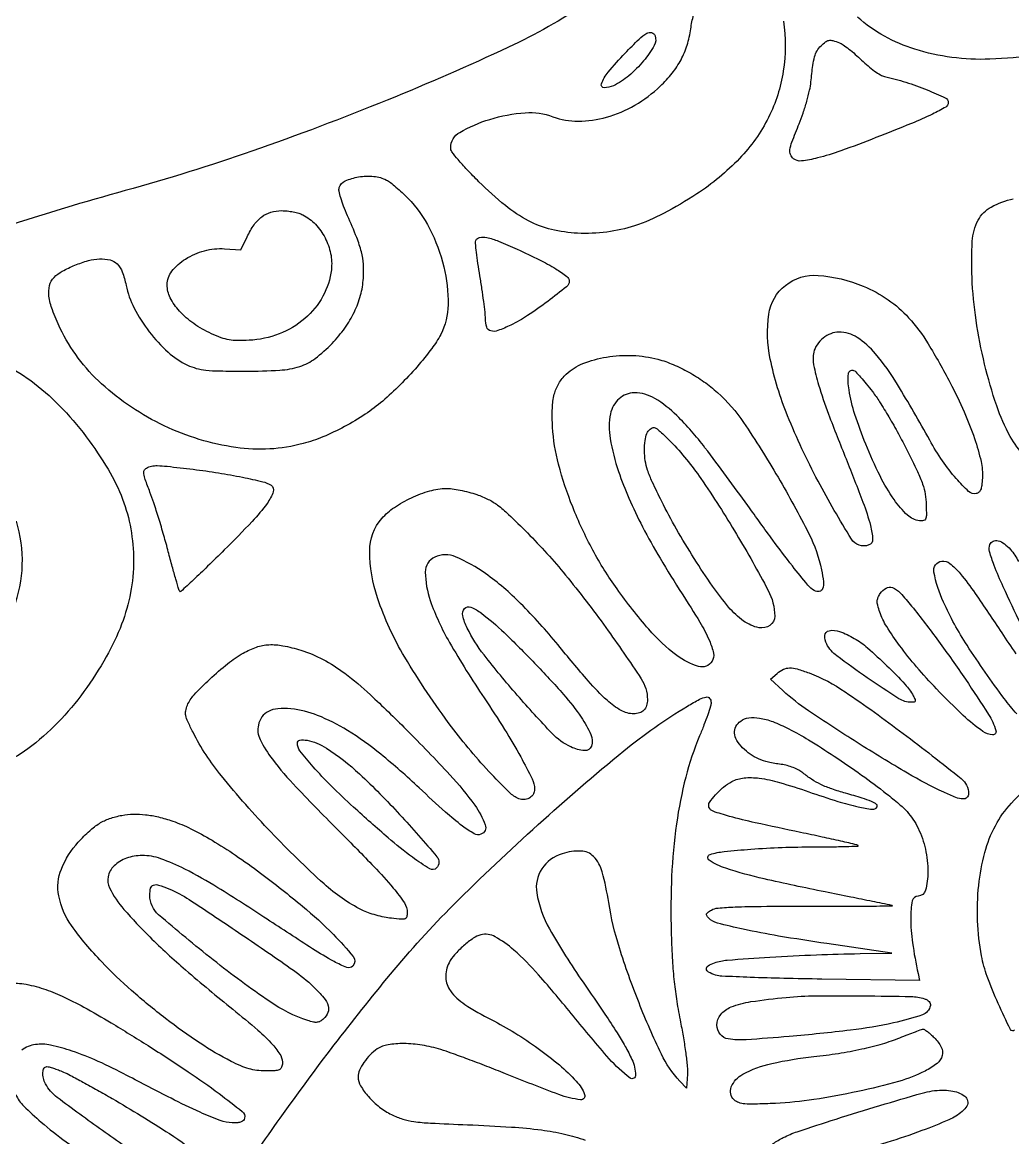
# Model space of a CAD drawing. Header units: inches. Extents: x 0 to 5940, y 0 to 4205.
# Drawn here: x 5421.95 to 5446.51, y 790.22 to 817.9 of the extents above; entities that cross this region are included whole.
import ezdxf

# ---------------------------------------------------------------- set-up
doc = ezdxf.new("R2010")
doc.units = ezdxf.units.IN
doc.header["$LTSCALE"] = 50
doc.header["$MEASUREMENT"] = 0
doc.layers.get('0').update_dxf_attribs({"color": 1})

# ---------------------------------------------------------------- blocks, each defined once
blk = doc.blocks.new('JACZ-COO-GE-001-CAR-LOGO-R00')
at = {"color": 8}
for points in [[(5032.57, 3659.67, -0.038797), (5005.56, 3644.4, -0.012677), (4963.59, 3626.09, -0.012788), (4916.88, 3608.47, -0.01645), (4873.07, 3594.81, 0.01168), (4831.26, 3582.21, 0.00302)], [(5240.62, 3658.08, -0.043764), (5231.38, 3652.85, -0.035349), (5219.7, 3648.49, -0.016532), (5204.07, 3644.44, -0.045501), (5171.93, 3640.26, -0.085124), (5146.01, 3643.69, -0.104291), (5126.22, 3654.74, -0.099339)], [(5100.63, 3653.45, -0.071662), (5100.53, 3636.12, -0.079092), (5095.46, 3620.14, -0.075157), (5085.39, 3605.89, -0.056851), (5070.63, 3593.66, -0.023257), (5059.19, 3586.92, -0.041731), (5049.16, 3582.66, -0.047675), (5039.56, 3580.48, -0.044008), (5029.45, 3580.07, -0.048245), (5020.39, 3581.38, -0.060187), (5012.45, 3584.38, -0.051007), (5004.5, 3589.62, -0.023815), (4995.32, 3597.88, -0.007984), (4991.21, 3602.09, -0.016338), (4988.15, 3605.53, -0.015412), (4986.01, 3608.27, -0.159255), (4985.57, 3609.62, -0.269519), (4988.68, 3614.96, -0.05561), (4999.09, 3619.44, -0.054211), (5011.32, 3621.76, -0.111383), (5020.93, 3620.38, 0.093243), (5029.65, 3618.8, 0.067591), (5039.45, 3620.2, 0.062475), (5049.26, 3624.37, 0.057793), (5058.03, 3630.93, 0.035666), (5062.13, 3635.4, 0.045747), (5065.19, 3640.07, 0.046792), (5067.29, 3645.13, 0.04011), (5068.55, 3650.76, -0.029924), (5069.52, 3655.51, -0.043324)], [(5183.98, 3503.03, -0.06445), (5179, 3509.77, -0.045943), (5174.29, 3520.41, -0.02177), (5170.13, 3534.82, -0.022725), (5167.19, 3549.96, -0.025501), (5165.77, 3564.72, -0.02612), (5165.86, 3577.29, -0.106437), (5167.9, 3584.61, -0.14834), (5172.37, 3589.14, -0.073737), (5180.02, 3591.94, -0.060168)], [(4829.92, 3535.5, -0.044218), (4840.45, 3529.11, -0.041374), (4850.28, 3520.55, -0.031523), (4859.58, 3509.7, -0.026767), (4867.14, 3498.47, -0.043401), (4872.16, 3488.12, -0.047912), (4875, 3477.85, -0.043457), (4875.96, 3466.88, -0.046548), (4874.92, 3455.78, -0.044065), (4871.85, 3444.85, -0.039489), (4866.54, 3433.61, -0.025867), (4858.78, 3421.56, -0.075887), (4839.4, 3401.76, -0.137956), (4818.45, 3393.63, -0.142651)], [(4834.55, 3450.5, 0.083164), (4837.5, 3465.41, 0.0824), (4835.46, 3480.52, 0.058664)], [(5181.22, 3413.85, -0.019387), (5176.92, 3419.15, -0.016614), (5164.07, 3437.59, -0.037273), (5155.88, 3452.54, -0.059385), (5152.59, 3462.88, -0.428404), (5155.31, 3466.7, -0.209929), (5158.1, 3465.92, -0.047104), (5161.69, 3462.36, -0.023944), (5166.87, 3455.52, -0.004025), (5176.05, 3441.88, 0.003412), (5180.9, 3434.65, 0.00471)], [(5182.71, 3444.68, -0.003021), (5176.56, 3457.82, -0.015472), (5173.41, 3465.23, -0.024154), (5171.83, 3469.97, -0.161333), (5171.95, 3472.42, -0.201258), (5173.06, 3473.58, -0.163069), (5174.8, 3473.74, -0.103295), (5176.94, 3472.72, -0.055796), (5179.06, 3470.7, -0.053648), (5181.83, 3466.59, -0.002268)], [(4910.49, 3250.93, -0.004254), (4926.65, 3274.09, -0.009052), (4945.22, 3299.25, -0.008918), (4964.78, 3323.85, -0.02402), (4986.6, 3347.85, -0.012628), (5015.83, 3375.63, -0.012338), (5045.38, 3401.03, -0.035822), (5067.39, 3416.53, -0.012371), (5071.63, 3418.94, -0.084979), (5073.9, 3419.7, -0.27146), (5075.07, 3419.24, -0.167526), (5075.57, 3417.79, -0.07519), (5075.38, 3416.51, -0.007438), (5074.41, 3413.54, -0.009249), (5073.13, 3410.02, -0.007212), (5071.61, 3406.24, 0.036168), (5066.83, 3391.97, 0.027491), (5063.61, 3375.8, 0.024787), (5061.95, 3357.65, 0.018225), (5061.83, 3337.46, 0.006667), (5062.23, 3328.54, 0.011904), (5062.82, 3321.23, 0.013084), (5063.72, 3314.44, 0.010541), (5065.02, 3307.21, -0.008406), (5066.02, 3301.81, -0.00892), (5066.81, 3296.49, -0.008592), (5067.34, 3291.89, -0.039963), (5067.38, 3289.22), (5067.07, 3284.41), (5064.77, 3286.88, -0.075346), (5058.39, 3296.25, -0.017145), (5050.67, 3313.89, -0.018627), (5043.89, 3332.96, -0.036541), (5040.2, 3348.64, 0.025942), (5037.95, 3359.22, 0.125926), (5034.96, 3364.52, 0.199233), (5030.6, 3366.44, 0.081843), (5024.07, 3365.51, 0.171931), (5017.09, 3360.25, 0.188624), (5015.32, 3351.99, 0.089022), (5019.73, 3339.49, 0.022147), (5031.31, 3321.05, -0.001746), (5038.9, 3309.99, -0.008314), (5043.11, 3303.59, -0.014148), (5045.9, 3298.9, -0.01763), (5048.21, 3294.38, -0.104303), (5049.48, 3288.94, -0.623567), (5047.57, 3287.95, -0.054458), (5040.37, 3294.61, -0.008644), (5027.97, 3309.36, 0.009499), (5015.94, 3323.64, 0.032717), (5007.39, 3332.21, 0.052528), (5000.91, 3336.8, 0.191489), (4996, 3337.45, 0.089295), (4993.38, 3336.27, 0.029951), (4990.04, 3333.67, 0.030474), (4986.95, 3330.59, 0.062526), (4985.02, 3327.78, 0.128264), (4983.87, 3322.68, 0.152779), (4985.49, 3318.04, 0.090072), (4990.44, 3313.41, 0.025475), (4999.62, 3308.14, -0.02056), (5007.8, 3303.55, -0.018705), (5015.84, 3298.17, -0.01932), (5023.13, 3292.45, -0.028586), (5029, 3286.84, -0.096413), (5031.88, 3282.26, -0.560295), (5030.49, 3280.44, -0.064126), (5022.94, 3282.23, -0.005563), (5004.51, 3289.41, 0.00313), (4998.05, 3291.97, 0.003069), (4991.52, 3294.46, 0.00302), (4985.77, 3296.57, 0.011613), (4982.15, 3297.78, 0.033849), (4975.7, 3299.3, 0.038791), (4969.38, 3299.85, 0.042915), (4963.93, 3299.44, 0.105506), (4960.21, 3297.98, 0.052904), (4957.75, 3295.96, 0.043637), (4955.59, 3293.34, 0.045688), (4954.07, 3290.61, 0.104434), (4953.58, 3288.33, 0.136567), (4954.42, 3285.26, 0.046623), (4957.18, 3281.5, 0.044501), (4960.98, 3277.92, 0.05301), (4965.14, 3275.3, 0.036859), (4969, 3273.75, 0.043606), (4972.84, 3272.89, 0.020784), (4978.56, 3272.36, 0.002453), (4991.34, 3271.79, -0.005653), (5006.56, 3271, -0.016747), (5016.96, 3269.99, -0.023715), (5024.94, 3268.56, -0.03078), (5032.07, 3266.46, -0.028119)], [(5180.5, 3304.52, -0.538424), (5179.02, 3304.71, -0.008807), (5174.83, 3313.69, -0.016707), (5171.02, 3323.08, -0.041535), (5169.05, 3330.22, -0.037057), (5167.69, 3342.29, -0.036064), (5168.1, 3354.54, -0.037935), (5170.19, 3365.89, -0.057749), (5173.83, 3375.2, -0.066233), (5179.38, 3382.97, -0.037254), (5187.93, 3390.82, -0.035038)], [(4835.22, 3282.19, 0.085813), (4838.04, 3278.21, 0.020638), (4844.01, 3272.71, 0.016762), (4852.64, 3265.88, 0.00729), (4864.52, 3257.38, -0.009701), (4879.99, 3246.19, -0.051218), (4887.66, 3239.08, -0.175788), (4889.44, 3234.54, -0.325456), (4887.3, 3231.45, -0.111597), (4883.7, 3231.03, -0.049753), (4879.01, 3232.02, -0.03577), (4873.03, 3234.39, -0.014857), (4865.31, 3238.41, -0.021971), (4841.81, 3252.9, -0.042438), (4824.67, 3266.81, -0.055171)], [(4832.26, 3320.6, -0.072808), (4838.01, 3320.5, -0.039902), (4844.85, 3318.8, -0.028173), (4851.24, 3316.25, -0.015594), (4858.74, 3312.47, -0.011498), (4868.21, 3307.03, -0.004562), (4880.96, 3299.16, -0.006743), (4894.88, 3290.12, -0.013657), (4905.53, 3282.56, -0.008765), (4913.55, 3276.33, -0.279903), (4914.35, 3274.08, -0.13082), (4913.96, 3273.28, -0.123437), (4913.21, 3272.77, -0.073181), (4911.97, 3272.5, -0.021164), (4910, 3272.45, -0.085202), (4905.91, 3273.23, -0.016597), (4898.95, 3276.1, -0.012133), (4888.92, 3280.92, -0.003488), (4873.64, 3288.86, 0.01598), (4863.72, 3293.71, 0.02422), (4854.78, 3297.22, 0.027591), (4847.28, 3299.3, 0.086333), (4842.07, 3299.52, 0.128821), (4837.31, 3297.59, 0.139116)]]:
    blk.add_lwpolyline(points, format="xyb", dxfattribs=at)
for points in [[(5056.2, 3648.39, -0.226379), (5055.93, 3644.98, -0.041956), (5052.24, 3639.67, -0.043218), (5047.15, 3634.51, -0.065402), (5041.86, 3631.08, -0.117083), (5038.61, 3630.38, -0.511715), (5037.68, 3631.73, -0.089496), (5039.99, 3635.76, -0.015508), (5045.87, 3642.33, -0.009086), (5050.67, 3647.18, -0.06072), (5053.36, 3649.24, -0.203137), (5055.03, 3649.46, -0.237632)], [(5119.91, 3645.94, -0.061415), (5121.19, 3645.26, -0.013488), (5123.19, 3643.78, -0.013843), (5125.43, 3641.93, -0.012908), (5127.62, 3639.92, 0.017389), (5129.82, 3637.94, 0.018984), (5132.09, 3636.17, 0.0188), (5134.13, 3634.81, 0.083454), (5135.47, 3634.27, -0.022055), (5142.86, 3632.3, -0.020643), (5150.22, 3629.66, -0.013066), (5156.54, 3626.89, -0.290768), (5157.57, 3625.27, -0.266397), (5156.67, 3623.71, -0.019199), (5152.11, 3621.27, -0.016121), (5144.82, 3618.01, -0.003915), (5132.57, 3613.12, -0.007034), (5120.44, 3608.57, -0.02361), (5112.33, 3606.09, -0.032738), (5106.8, 3605.06, -0.205766), (5104.1, 3605.85, -0.115491), (5103.02, 3607.29, -0.145111), (5102.8, 3608.94, -0.052434), (5103.52, 3611.6, -0.004826), (5106.04, 3617.95, 0.015782), (5107.41, 3621.64, 0.01254), (5108.66, 3625.71, 0.012731), (5109.63, 3629.54, 0.030794), (5110.1, 3632.42, -0.006678), (5110.74, 3638.1, -0.036631), (5111.36, 3641.12, -0.06601), (5112.22, 3643.14, -0.062278), (5113.6, 3644.9, -0.033159), (5115.13, 3646.25, -0.123201), (5116.3, 3646.75, -0.108843), (5117.65, 3646.68, -0.023037)], [(4963.37, 3598.46, -0.042326), (4964.72, 3597.6, -0.012021), (4966.65, 3596.03, -0.012017), (4968.77, 3594.16, -0.012451), (4970.76, 3592.21, -0.075041), (4978.3, 3581.68, -0.058743), (4983.18, 3568.48, -0.061644), (4984.68, 3555.35, -0.117514), (4982.13, 3545.1, -0.042611), (4979.02, 3540.16, -0.016903), (4973.96, 3533.92, -0.016618), (4968.03, 3527.54, -0.020384), (4962.07, 3522.01, -0.031101), (4956.03, 3517.46, -0.023148), (4948.86, 3513.2, -0.023329), (4941.42, 3509.66, -0.034312), (4934.57, 3507.32, -0.101403), (4911.32, 3505.97, -0.074888), (4886.58, 3513.46, -0.074166), (4864.92, 3528, -0.095459), (4850.61, 3547.18, -0.02295), (4847.89, 3553.54, -0.059826), (4846.71, 3558.36, -0.090339), (4846.93, 3562.03, -0.137101), (4848.49, 3564.79, -0.070676), (4851.33, 3566.93, -0.029182), (4855.68, 3569, -0.029295), (4860.34, 3570.59, -0.056851), (4864.22, 3571.2, -0.070358), (4867.82, 3570.84, -0.137396), (4870.31, 3569.44, -0.110002), (4872.06, 3566.69, -0.035988), (4873.37, 3562.05, 0.069262), (4876.16, 3554.21, 0.043874), (4881.39, 3546.03, 0.044113), (4887.9, 3538.95, 0.075023), (4894.57, 3534.49, 0.042691), (4897.65, 3533.35, 0.040838), (4900.93, 3532.74, 0.022405), (4905.65, 3532.45, 0.003931), (4914.57, 3532.38, 0.014341), (4926.5, 3532.72, 0.063204), (4933.41, 3534, 0.085161), (4938.73, 3536.77, 0.039212), (4944.58, 3541.99, 0.035676), (4948.99, 3547.3, 0.04341), (4952.28, 3552.86, 0.045994), (4954.42, 3558.6, 0.05023), (4955.4, 3564.48, 0.032287), (4955.39, 3569.34, 0.045799), (4954.72, 3573.6, 0.033213), (4953.09, 3578.58, 0.009241), (4949.9, 3586.14, -0.012754), (4948.54, 3589.42, -0.020418), (4947.57, 3592.29, -0.020826), (4946.99, 3594.61, -0.128122), (4947.05, 3595.83, -0.213177), (4949.13, 3598.16, -0.065949), (4953.74, 3599.54, -0.06201), (4959.04, 3599.73, -0.099517)], [(4934.5, 3586.41, -0.084147), (4938.81, 3583.17, -0.069864), (4942.14, 3578.49, -0.069122), (4944.08, 3573.01, -0.078898), (4944.33, 3567.47, -0.098028), (4941.41, 3558.28, -0.089772), (4935.14, 3550.56, -0.08566), (4926.28, 3545.26, -0.078976), (4915.89, 3543.04, -0.014999), (4911.81, 3542.95, -0.041606), (4908.96, 3543.21, -0.044494), (4906.29, 3543.93, -0.019242), (4902.89, 3545.33, -0.044956), (4896.75, 3548.83, -0.056757), (4891.85, 3553.14, -0.065823), (4888.65, 3557.78, -0.118746), (4887.57, 3562.25, -0.169327), (4889.2, 3566.93, -0.08496), (4893.92, 3571.16, -0.074945), (4900.48, 3574.02, -0.080589), (4907.42, 3574.72), (4913.07, 3574.38), (4915.21, 3578.83, -0.040376), (4917.64, 3583.01, -0.078873), (4920.31, 3585.78, -0.09119), (4923.42, 3587.34, -0.070979), (4927.18, 3587.88, -0.02778), (4929.1, 3587.77, -0.021548), (4931.18, 3587.45, -0.022), (4933.1, 3586.98, -0.048035)], [(5008.57, 3574.57, -0.009788), (5016.25, 3570.9, -0.022149), (5021.87, 3567.77, -0.022994), (5025.73, 3565.13, -0.235673), (5026.57, 3563.45, -0.227588), (5025.66, 3561.57, -0.008087), (5019.12, 3556.49, -0.015656), (5012.18, 3551.62, -0.031198), (5006.36, 3548.3, -0.025832), (5001.91, 3546.4, -0.153181), (4999.41, 3546.27, -0.2583), (4998.03, 3547.59, -0.07565), (4997.56, 3550.6, 0.026016), (4997.45, 3552.72, 0.005205), (4997, 3556.49, 0.00549), (4996.39, 3560.87, 0.005096), (4995.67, 3565.34, -0.005873), (4994.99, 3569.64, -0.008386), (4994.49, 3573.47, -0.005105), (4994.16, 3576.68, -0.11513), (4994.29, 3577.59, -0.267186), (4995.57, 3578.64, -0.092512), (4998.05, 3578.58, -0.043812), (5002.08, 3577.34, -0.010304)], [(5128.19, 3561.76, -0.05244), (5136.79, 3557.07, -0.058698), (5143.87, 3550.85, -0.045544), (5150.58, 3541.86, -0.017835), (5158.2, 3528.38, -0.015659), (5163.04, 3518.29, -0.022378), (5166.65, 3509.04, -0.025264), (5168.89, 3501.14, -0.071179), (5169.36, 3495.43, -0.01533), (5169.13, 3492.85, -0.06527), (5168.75, 3491.35, -0.12068), (5168.14, 3490.49, -0.131198), (5167.21, 3490.04, -0.237016), (5164.61, 3490.78, -0.028203), (5160.3, 3495.22, -0.029534), (5155.59, 3501.33, -0.022353), (5151.15, 3508.53, 0.0087), (5139.98, 3527.82, 0.03918), (5132.41, 3538.41, 0.073572), (5126.1, 3543.99, 0.145504), (5119.75, 3545.88, 0.095245), (5116.97, 3545.34, 0.074301), (5114.3, 3543.78, 0.074347), (5112.2, 3541.52, 0.095605), (5111.08, 3538.91, 0.102367), (5111.02, 3534.56, 0.025408), (5112.75, 3527.61, 0.017242), (5116.17, 3517.54, 0.004828), (5122.22, 3502.04, -0.004498), (5128.08, 3487.06, -0.025937), (5130.69, 3478.96, -0.053413), (5131.42, 3474.23, -0.323348), (5130.14, 3472.27, -0.360039), (5124.09, 3474.3, -0.016843), (5112.56, 3494.39, -0.025379), (5102.02, 3516.96, -0.045054), (5096.04, 3536.58, -0.086679), (5095.53, 3552.04, -0.193968), (5101.3, 3562.05, -0.1868), (5112.6, 3565.49, -0.080239)], [(5057.22, 3536.48, -0.034874), (5062.48, 3534.68, -0.027587), (5067.88, 3532.04, -0.026934), (5073.1, 3528.74, -0.02864), (5077.83, 3524.96, -0.061611), (5086.82, 3514.61, -0.015545), (5098.71, 3495.7, -0.015318), (5109.39, 3476.13, -0.065776), (5113.78, 3463.63, -0.027137), (5114.4, 3459.59, -0.110101), (5114.1, 3457.13, -0.275573), (5112.98, 3456.21, -0.169079), (5111.26, 3456.52, -0.091722), (5108.99, 3458.43, -0.006224), (5103.69, 3465.02, -0.007574), (5096.92, 3473.95, -0.00339), (5088.27, 3485.88, 0.007841), (5073.47, 3505.91, 0.033965), (5063.74, 3517.02, 0.06116), (5056.12, 3522.94, 0.135515), (5049.09, 3524.88, 0.185445), (5043.77, 3522.84, 0.160965), (5040.8, 3517.62, 0.093632), (5040.69, 3509.06, 0.037217), (5043.6, 3497.64, 0.022623), (5047.14, 3488.46, 0.016437), (5051.87, 3478.58, 0.014303), (5057.94, 3467.68, 0.009195), (5065.57, 3455.38, -0.008042), (5071.69, 3445.56, -0.031152), (5074.99, 3439.2, -0.052452), (5076.4, 3434.83, -0.194113), (5075.9, 3432.04, -0.33615), (5071.22, 3430.26, -0.091595), (5063.7, 3434.07, -0.051792), (5054.02, 3443.18, -0.022604), (5043.09, 3457.06, -0.032083), (5034.7, 3470.51, -0.028617), (5027.74, 3485.43, -0.029783), (5022.86, 3500.16, -0.050628), (5020.81, 3512.97, -0.021764), (5020.71, 3519.63, -0.055736), (5021.39, 3524.4, -0.072992), (5022.94, 3528.11, -0.065941), (5025.54, 3531.35, -0.098001), (5031.29, 3535.02, -0.053187), (5039.41, 3537.25, -0.050028), (5048.51, 3537.8, -0.055295)], [(5131.35, 3525.32, -0.021405), (5133.83, 3521.75, -0.007976), (5137.02, 3516.54, -0.007886), (5140.32, 3510.74, -0.009455), (5143.23, 3505.18, -0.00538), (5146.88, 3497.69, -0.025595), (5148.7, 3493.28, -0.041971), (5149.6, 3489.85, -0.037887), (5149.95, 3486.18, -0.006761), (5149.98, 3482.48, -0.099388), (5149.71, 3481.21, -0.259025), (5149.03, 3480.69, -0.06664), (5147.6, 3480.66, -0.164419), (5143.46, 3482.59, -0.048999), (5138.86, 3487.96, -0.037555), (5134, 3496.14, -0.018494), (5129.01, 3507.18, -0.019258), (5125.29, 3517.41, -0.037102), (5123.25, 3525.89, -0.060421), (5123.03, 3531.41, -0.481939), (5124.86, 3532.64, -0.128184), (5125.56, 3532.2, -0.007489), (5127.26, 3530.33, -0.010948), (5129.24, 3528, -0.007815)], [(5061.57, 3508.07, -0.041304), (5072.04, 3495.25, -0.01615), (5084.37, 3475.98, -0.012011), (5095.31, 3456.58, -0.121784), (5097.56, 3447.66, -0.244114), (5095.92, 3444.47, -0.205658), (5092.15, 3443.66, -0.108435), (5086.81, 3445.98, -0.062067), (5081.65, 3450.79, -0.021802), (5076.09, 3458.05, -0.01132), (5069.76, 3467.56, -0.011139), (5063.6, 3477.78, -0.014923), (5058.5, 3487.34, -0.006113), (5055.25, 3494.1, -0.027527), (5053.62, 3498.17, -0.04373), (5052.83, 3501.4, -0.037767), (5052.57, 3504.89, -0.028789), (5052.77, 3508.38, -0.07146), (5053.42, 3510.86, -0.11486), (5054.5, 3512.34, -0.180132), (5055.95, 3512.88, -0.168558), (5056.54, 3512.68, -0.00996), (5058.01, 3511.47, -0.014122), (5059.72, 3509.91, -0.009879)], [(4896.57, 3498.43, -0.009407), (4905.35, 3497.21, -0.010967), (4913.64, 3495.71, -0.009061), (4920.59, 3494.15, -0.080146), (4923.48, 3492.94, -0.353502), (4924.26, 3490.7, -0.069909), (4922.12, 3486.65, -0.033397), (4916.96, 3480.42, -0.007488), (4907.32, 3470.55, -0.00286), (4901.57, 3464.89, -0.004767), (4896.65, 3460.2, -0.000913), (4892.31, 3456.16, -0.403357), (4891.95, 3456.17, -0.12594), (4891.7, 3456.58, -0.000943), (4890.6, 3460.4, -0.00345), (4889.36, 3464.79, -0.002197), (4887.98, 3469.92, 0.005544), (4886.43, 3475.55, 0.004688), (4884.67, 3481.47, 0.00473), (4882.96, 3486.83, 0.013154), (4881.63, 3490.56, -0.005549), (4879.99, 3494.92, -0.051092), (4879.5, 3496.87, -0.144705), (4879.66, 3498.02, -0.154071), (4880.42, 3498.86, -0.077994), (4882.15, 3499.53, -0.060928), (4884.16, 3499.72, -0.02169), (4887.55, 3499.49, -0.001687)], [(4994.57, 3489.7, -0.032117), (4998.58, 3488.04, -0.048242), (5001.8, 3486.06, -0.029496), (5005.55, 3482.86, -0.005325), (5012.09, 3476.44, -0.024471), (5025.26, 3461.87, -0.015451), (5039.22, 3443.69, -0.010089), (5051.41, 3426.02, -0.14677), (5053.57, 3418.83, -0.074151), (5053.26, 3416.72, -0.117849), (5052.34, 3415.16, -0.121159), (5050.84, 3414.21, -0.081169), (5048.82, 3413.88, -0.129716), (5044.5, 3415.02, -0.055772), (5039.64, 3418.55, -0.030273), (5033.13, 3425.24, -0.006441), (5022.68, 3437.69, 0.023874), (5009.73, 3452.07, 0.042689), (4997.62, 3462.37, 0.054642), (4987.28, 3468.16, 0.210191), (4980.09, 3468.07, 0.296294), (4976.81, 3462.92, 0.082113), (4978.54, 3453.02, 0.046784), (4985.15, 3438.6, 0.01673), (4997.13, 3419.38, -0.008006), (5004.22, 3408.42, -0.013547), (5009.77, 3398.99, -0.01218), (5013.74, 3391.36, -0.114407), (5014.57, 3387.78, -0.128397), (5014.15, 3386.16, -0.116189), (5012.98, 3384.89, -0.112521), (5011.33, 3384.24, -0.114611), (5009.57, 3384.38, -0.115802), (5006.29, 3386.33, -0.011015), (4999.68, 3393.01, -0.014418), (4992.5, 3401.05, -0.01463), (4985.83, 3409.44, -0.025737), (4969.69, 3433.52, -0.054246), (4960.3, 3453.94, -0.078175), (4957.58, 3470.15, -0.184771), (4961.77, 3481.46, -0.063993), (4966.11, 3485.28, -0.03994), (4972, 3488.61, -0.039935), (4978.35, 3490.97, -0.063878), (4984.07, 3491.82, -0.039999), (4986.05, 3491.7, -0.014896), (4988.8, 3491.23, -0.014649), (4991.79, 3490.53, -0.017172)], [(5144.9, 3451.13, -0.011097), (5154.15, 3439.06, -0.009171), (5163.48, 3425.82, -0.006855), (5171.48, 3413.66, -0.068269), (5174.02, 3408.13, -0.515297), (5172.88, 3406.65, -0.144493), (5169.56, 3407.77, -0.03682), (5162.75, 3413.33, -0.011984), (5153.54, 3422.48, -0.013956), (5146.63, 3430.11, -0.018062), (5140.75, 3437.49, -0.019767), (5136.27, 3444.08, -0.056429), (5133.89, 3449.08, -0.016783), (5133.17, 3451.4, -0.072805), (5133, 3452.83, -0.096472), (5133.27, 3454.05, -0.042349), (5134.06, 3455.5, -0.120394), (5136.07, 3457.38, -0.22744), (5138.24, 3457.52, -0.108189), (5140.94, 3455.68, -0.020088)], [(4996.18, 3448.69, -0.029281), (5004.03, 3441.98, -0.010149), (5014.57, 3431.43, -0.010029), (5024.61, 3420.53, -0.031941), (5030.68, 3412.71, -0.043529), (5034.04, 3406.71, -0.191825), (5034.21, 3402.74, -0.341083), (5031.81, 3401.17, -0.091121), (5027.1, 3402.43, -0.092241), (5020.63, 3407.12, -0.010767), (5008.57, 3420.37, -0.012993), (4997.1, 3434.25, -0.052813), (4991.3, 3443.52, -0.053231), (4989.74, 3447.82, -0.254985), (4990.38, 3450.25, -0.308694), (4992.59, 3450.73, -0.066146)], [(5125.07, 3439.98, -0.049468), (5129.66, 3436.69, -0.012856), (5136.33, 3430.52, -0.011908), (5142.64, 3424.07, -0.066016), (5145.45, 3420.13, -0.017283), (5146.07, 3418.85, -0.176835), (5146.11, 3418.27, -0.286464), (5145.76, 3417.96, -0.043244), (5144.8, 3417.88, -0.142116), (5140.52, 3419.12, -0.009131), (5129.56, 3426.35, -0.010478), (5118.99, 3433.93, -0.109506), (5115.53, 3437.95, -0.145307), (5114.91, 3440.98, -0.330254), (5116.37, 3442.63, -0.142008), (5119.99, 3442.36, -0.042006)], [(4933.79, 3435.89, -0.047646), (4941.45, 3432.7, -0.038856), (4948.96, 3427.91, -0.026788), (4957.81, 3420.48, -0.008558), (4970.16, 3408.51, -0.008455), (4985.33, 3392.77, -0.03263), (4993.92, 3382.26, -0.066248), (4997.51, 3375.48, -0.410929), (4996.05, 3372.23, -0.224579), (4993.74, 3372.41, -0.031779), (4989.64, 3375.09, -0.022032), (4983.76, 3379.93, -0.005666), (4974.69, 3388.27, 0.017528), (4961.44, 3399.9, 0.033133), (4949.87, 3408.14, 0.041624), (4939.59, 3413.35, 0.073135), (4930.35, 3415.61, 0.042793), (4925.83, 3415.65, 0.096902), (4922.55, 3414.74, 0.124438), (4920.35, 3412.85, 0.099326), (4919.09, 3409.99, 0.171167), (4919.71, 3404.99, 0.047654), (4923.95, 3398.19, 0.027118), (4932.21, 3388.5, 0.006036), (4947.41, 3372.92, -0.004341), (4959.04, 3361.08, -0.01812), (4965.72, 3353.64, -0.027328), (4969.57, 3348.47, -0.147514), (4970.57, 3345.15, -0.056434), (4970.4, 3343.65, -0.255063), (4969.84, 3343.01, -0.105772), (4968.62, 3342.85, -0.006917), (4965.08, 3343.17, -0.02669), (4962.63, 3343.55, -0.016851), (4959.84, 3344.24, -0.016915), (4957.12, 3345.12, -0.029647), (4954.96, 3346.04, -0.068791), (4941.79, 3355.06, -0.018143), (4923.5, 3372.94, -0.01882), (4906.34, 3392.41, -0.053891), (4896.51, 3407.5, -0.00924), (4894.69, 3411.25, -0.056744), (4894.02, 3413.29, -0.096277), (4893.99, 3414.93, -0.053744), (4894.56, 3416.85, -0.089489), (4896.86, 3420.43, -0.017475), (4902.31, 3425.89, -0.019569), (4908.48, 3431.22, -0.038073), (4913.86, 3434.87, -0.047732), (4918.43, 3436.94, -0.069781), (4922.77, 3437.78, -0.060588), (4927.6, 3437.44, -0.027201)], [(5109.44, 3428.02, -0.058799), (5121.96, 3421.49, -0.012516), (5141.94, 3407.13, -0.006456), (5162.06, 3391.48, -0.228051), (5164.57, 3386.27, -0.20237), (5164, 3384.93, -0.210487), (5162.66, 3384.43, -0.079063), (5160.16, 3384.98, -0.016091), (5155.99, 3386.77, -0.023369), (5143.46, 3393.36, -0.008137), (5126.04, 3403.98, -0.007424), (5109.29, 3414.92, -0.036468), (5100.42, 3421.9), (5096.07, 3425.86), (5098.43, 3427.87, -0.06512), (5100.59, 3429.27, -0.108226), (5102.7, 3429.76, -0.075172), (5105.34, 3429.4, -0.01919)], [(5102.44, 3408.7, -0.020692), (5109.3, 3404.87, -0.008838), (5118.17, 3399.2, -0.008625), (5127.57, 3392.72, -0.010114), (5136.24, 3386.25, -0.011662), (5140.48, 3382.79, -0.03054), (5143.31, 3380.05, -0.038765), (5145.37, 3377.42, -0.032702), (5147.13, 3374.34, -0.06036), (5149.64, 3367.11, -0.053394), (5150.5, 3359.17, -0.063297), (5149.7, 3352.86, -0.342088), (5147.14, 3350.88, 0.359776), (5145.13, 3349.22, 0.047366), (5144.57, 3343.29, 0.036109), (5145.19, 3334.72, 0.018112), (5147.14, 3324.03), (5147.66, 3321.68), (5113.86, 3322.14, -0.002475), (5100.7, 3322.39, -0.003636), (5089.13, 3322.75, -0.001743), (5079.31, 3323.16, -0.066208), (5077.13, 3323.55, -0.042352), (5074.7, 3324.56, -0.257326), (5073.97, 3325.66, -0.287632), (5074.53, 3326.76, -0.049214), (5076.77, 3327.81, -0.065857), (5081.13, 3328.72, -0.003202), (5095.92, 3329.74, -0.005691), (5112.01, 3330.56, -0.00695), (5127.07, 3330.95), (5138.07, 3331.08), (5115.57, 3334.42, -0.004872), (5098.93, 3337.05, -0.011729), (5086.69, 3339.4, -0.010775), (5077.76, 3341.54, -0.132969), (5074.75, 3343.27, -0.049053), (5074.08, 3344.09, -0.234165), (5074, 3344.67, -0.160547), (5074.43, 3345.23, -0.021422), (5075.7, 3346.03, -0.109344), (5077.98, 3346.73, -0.010226), (5083.86, 3347.1, -0.008438), (5092.9, 3347.31, -0.001915), (5108.25, 3347.37, 0.000501), (5119.81, 3347.38, 0.000843), (5129.51, 3347.41, 0.000043), (5138.22, 3347.45, 0.682684), (5138.25, 3347.52, 0.135148), (5138.08, 3347.61, 0.000051), (5131.33, 3348.99, 0.000809), (5123.84, 3350.52, 0.000491), (5114.96, 3352.31, -0.006408), (5093.9, 3356.81, -0.023084), (5080.66, 3360.46, -0.06881), (5074.97, 3363.23, -0.630806), (5075.26, 3365.27, -0.048619), (5080.05, 3366.25, -0.008282), (5089.33, 3367.08, -0.009144), (5100.1, 3367.67, -0.008911), (5110.99, 3367.87, 0.00272), (5117.06, 3367.91, 0.004741), (5122.09, 3368.01, 0.001278), (5126.37, 3368.15, 0.655428), (5126.44, 3368.34, 0.140944), (5126.01, 3368.58, 0.000531), (5120.4, 3369.86, 0.002692), (5114.02, 3371.27, 0.001682), (5106.53, 3372.86, -0.002782), (5090.87, 3376.22, -0.013066), (5081.94, 3378.43, -0.015669), (5076.32, 3380.17, -0.221687), (5074.85, 3381.6, -0.243643), (5075.03, 3383.19, -0.034853), (5077.11, 3385.88, -0.037815), (5079.89, 3388.55, -0.05237), (5082.77, 3390.47, -0.096557), (5086.98, 3391.72, -0.057233), (5092.22, 3391.62, -0.037792), (5099.26, 3390.14, -0.012469), (5109.32, 3386.93, 0.007223), (5119.37, 3383.62, 0.021226), (5126.41, 3381.73, 0.023948), (5131.3, 3380.88, 0.293226), (5132.94, 3381.67, 0.389502), (5132.77, 3382.54, 0.05676), (5131.06, 3383.54, 0.028806), (5127.79, 3384.74, 0.006443), (5122.08, 3386.41, -0.01575), (5117.34, 3387.89, -0.027869), (5113.55, 3389.44, -0.0318), (5110.33, 3391.24, -0.030732), (5107.32, 3393.46, 0.052112), (5105.9, 3394.41, 0.028638), (5103.99, 3395.28, 0.027639), (5101.88, 3395.98, 0.032387), (5099.82, 3396.39, -0.022889), (5095.37, 3397.19, -0.045359), (5091.97, 3398.3, -0.052218), (5089.14, 3399.88, -0.042843), (5086.49, 3402.11, -0.062653), (5084.48, 3404.7, -0.116165), (5083.69, 3407.23, -0.141531), (5084.17, 3409.5, -0.114517), (5085.82, 3411.39, -0.126183), (5088.62, 3412.49, -0.070842), (5092.29, 3412.42, -0.052057), (5096.87, 3411.18, -0.025016)], [(4942.62, 3402.02, -0.045502), (4954.06, 3393.1, -0.018603), (4967.93, 3379.08, -0.009574), (4980.84, 3364.48, -0.390755), (4980.68, 3360.59, -0.344315), (4978.36, 3360.3, -0.02305), (4972.4, 3364.26, -0.020191), (4964.02, 3370.95, -0.006275), (4951.98, 3381.65, -0.010561), (4944.24, 3389.01, -0.017253), (4938.04, 3395.61, -0.014784), (4933.48, 3401.12, -0.166866), (4932.57, 3403.76, -0.370398), (4933.44, 3404.77, -0.08107), (4935.93, 3404.75, -0.05585), (4939.28, 3403.77, -0.044205)], [(4889.49, 3376.77, -0.033102), (4895.74, 3374.15, -0.017852), (4903.08, 3370.16, -0.015856), (4911.19, 3365, -0.011708), (4919.85, 3358.81, -0.011652), (4934.41, 3347.32, -0.024607), (4945.02, 3337.62, -0.025249), (4951.91, 3329.94, -0.383743), (4951.74, 3326.65, -0.293784), (4949.68, 3326.2, -0.035893), (4945.28, 3328.22, -0.017817), (4937.79, 3332.67, -0.002276), (4922.1, 3342.88, 0.006221), (4905.11, 3353.75, 0.02129), (4893.7, 3360.19, 0.032682), (4885.36, 3363.78, 0.085392), (4878.95, 3364.88, 0.084898), (4873.5, 3363.95, 0.111009), (4869.22, 3361.27, 0.141553), (4867.15, 3357.55, 0.177642), (4867.64, 3353.67, 0.059295), (4872.65, 3346.25, 0.020169), (4881.56, 3336.75, 0.016407), (4893.94, 3325.34, 0.00825), (4910.27, 3311.72, -0.008522), (4918.95, 3304.47, -0.03134), (4924.05, 3299.47, -0.051517), (4926.81, 3295.68, -0.168474), (4927.4, 3292.68, -0.084853), (4926.99, 3291.42, -0.181883), (4926.24, 3290.75, -0.084591), (4924.82, 3290.46, -0.010062), (4921.57, 3290.41, -0.028701), (4918.57, 3290.6, -0.037549), (4915.88, 3291.14, -0.03348), (4913.07, 3292.12, -0.017108), (4909.69, 3293.71, -0.028148), (4898.94, 3300, -0.017356), (4887.02, 3308.53, -0.016954), (4875.26, 3318.22, -0.020685), (4864.96, 3328.09, -0.03634), (4854.54, 3340.66, -0.1071), (4850.13, 3350.91, -0.144663), (4851.01, 3360.19, -0.08992), (4856.87, 3369.52, -0.021604), (4860.8, 3373.46, -0.048048), (4864.17, 3376.01, -0.055076), (4867.66, 3377.66, -0.037964), (4871.9, 3378.77, -0.038055), (4875.95, 3379.19, -0.035251), (4880.12, 3379.01, -0.032087), (4884.58, 3378.21, -0.022296)], [(4888.16, 3353.41, -0.046538), (4895.24, 3349.64, -0.00349), (4913.4, 3337.51, -0.003829), (4931.26, 3325.2, -0.039611), (4938.15, 3319.51, -0.024641), (4941.71, 3315.7, -0.099905), (4943.24, 3312.94, -0.172383), (4943.16, 3310.63, -0.11473), (4941.63, 3308.44, -0.047848), (4940.46, 3307.56, -0.109015), (4939.41, 3307.21, -0.085487), (4938.16, 3307.28, -0.021911), (4936.2, 3307.84, -0.070754), (4923.03, 3314.36, -0.017269), (4903.5, 3328.78, -0.011133), (4884.63, 3344.43, -0.217295), (4881.57, 3351.15, -0.060689), (4881.87, 3353.61, -0.254925), (4882.84, 3354.66, -0.159768), (4884.64, 3354.69, -0.022995)], [(5149.37, 3315.34, -0.057181), (5150.28, 3314.94, -0.082891), (5150.95, 3314.37, -0.099215), (5151.32, 3313.71, -0.123778), (5151.37, 3313, -0.271247), (5148.6, 3309.79, -0.028338), (5138.65, 3307.01, -0.023884), (5123.82, 3304.5, -0.008653), (5102.57, 3302.3, -0.005299), (5087.66, 3301.17, -0.055288), (5081.54, 3301.46, -0.184106), (5078.7, 3303.08, -0.173243), (5077.57, 3306.24, -0.17641), (5078.91, 3309.91, -0.123717), (5082.51, 3312.52, -0.058855), (5089.36, 3314.36, -0.01269), (5101.57, 3315.82, -0.020519), (5111.8, 3316.37, -0.005509), (5128.07, 3316.38, -0.003049), (5144.71, 3316.11, -0.070922)], [(5152.65, 3301.96, -0.073119), (5155.13, 3298.62, -0.191086), (5155.47, 3295.7, -0.161792), (5153.69, 3293.02, -0.049633), (5149.54, 3290.36, -0.048321), (5140.39, 3286.79, -0.015786), (5126.31, 3283.28, -0.01613), (5111.12, 3280.51, -0.024795), (5097.81, 3279.19, -0.004075), (5090.69, 3278.9, -0.029184), (5087.25, 3278.99, -0.064182), (5085.15, 3279.44, -0.099139), (5083.56, 3280.39, -0.318643), (5082.57, 3284.85, -0.170222), (5086.55, 3289.25, -0.070426), (5096.55, 3292.98, -0.027799), (5111.07, 3295.33, 0.012995), (5119.57, 3296.46, 0.014835), (5127.64, 3297.98, 0.016023), (5134.87, 3299.82, 0.026299), (5140.84, 3301.89, -0.003405), (5143.67, 3303.01, -0.004914), (5146.19, 3303.97, -0.002648), (5148.33, 3304.74, -0.077251), (5148.9, 3304.85, -0.158568), (5149.37, 3304.71, -0.015516), (5150.34, 3304.01, -0.018417), (5151.47, 3303.07, -0.013566)], [(4851.74, 3290.01, -0.019032), (4854.16, 3288.85, -0.00361), (4858.47, 3286.55, -0.00385), (4863.47, 3283.78, -0.003527), (4868.57, 3280.86, -0.011059), (4888.39, 3268.72, -0.045218), (4899.51, 3260.06, -0.162833), (4902.44, 3254.65, -0.410518), (4900.13, 3251.32, -0.049505), (4898.21, 3251.16, -0.048092), (4896.27, 3251.37, -0.039013), (4894.09, 3252, -0.01839), (4891.38, 3253.14, -0.036991), (4880.96, 3258.94, -0.009704), (4865.19, 3269.76, -0.006072), (4849.57, 3281.22, -0.108989), (4845.55, 3285.92, -0.063093), (4844.78, 3287.92, -0.078356), (4844.62, 3289.9, -0.112207), (4845.06, 3291.34, -0.268811), (4845.99, 3291.88, -0.067093), (4846.79, 3291.77, -0.011582), (4848.26, 3291.33, -0.01242), (4849.97, 3290.72, -0.010824)], [(5161.03, 3282.89, -0.073502), (5163.27, 3281.64, -0.180056), (5164.26, 3280.06, -0.18751), (5163.95, 3278.26, -0.080274), (5162.36, 3276.38, -0.075287), (5157.79, 3273.51, -0.013626), (5148.45, 3269.75, -0.0131), (5136.33, 3265.61, -0.007774), (5121.69, 3261.28, -0.0054), (5107.25, 3257.43, -0.035583), (5099.9, 3256.1, -0.091484), (5095.87, 3256.4, -0.273504), (5094, 3258.29, -0.105668), (5093.91, 3260.83, -0.112771), (5094.88, 3263.13, -0.083737), (5097.05, 3265.27, -0.035818), (5100.55, 3267.37, -0.037097), (5105.39, 3269.38, -0.002849), (5118.8, 3273.75, -0.004177), (5133.88, 3278.44, -0.0046), (5148.57, 3282.71, -0.03004), (5152.02, 3283.46, -0.034924), (5155.37, 3283.75, -0.037972), (5158.43, 3283.56, -0.056545)]]:
    blk.add_lwpolyline(points, format="xyb", close=True, dxfattribs=at)

msp = doc.modelspace()

# ---------------------------------------------------------------- block references
at = {"xscale": 0.07174195398747743, "yscale": 0.07174195398747743, "zscale": 0.07174195398747743}
msp.add_blockref('JACZ-COO-GE-001-CAR-LOGO-R00', (5074.895, 555.821), dxfattribs=at)

doc.saveas('drawing.dxf')
